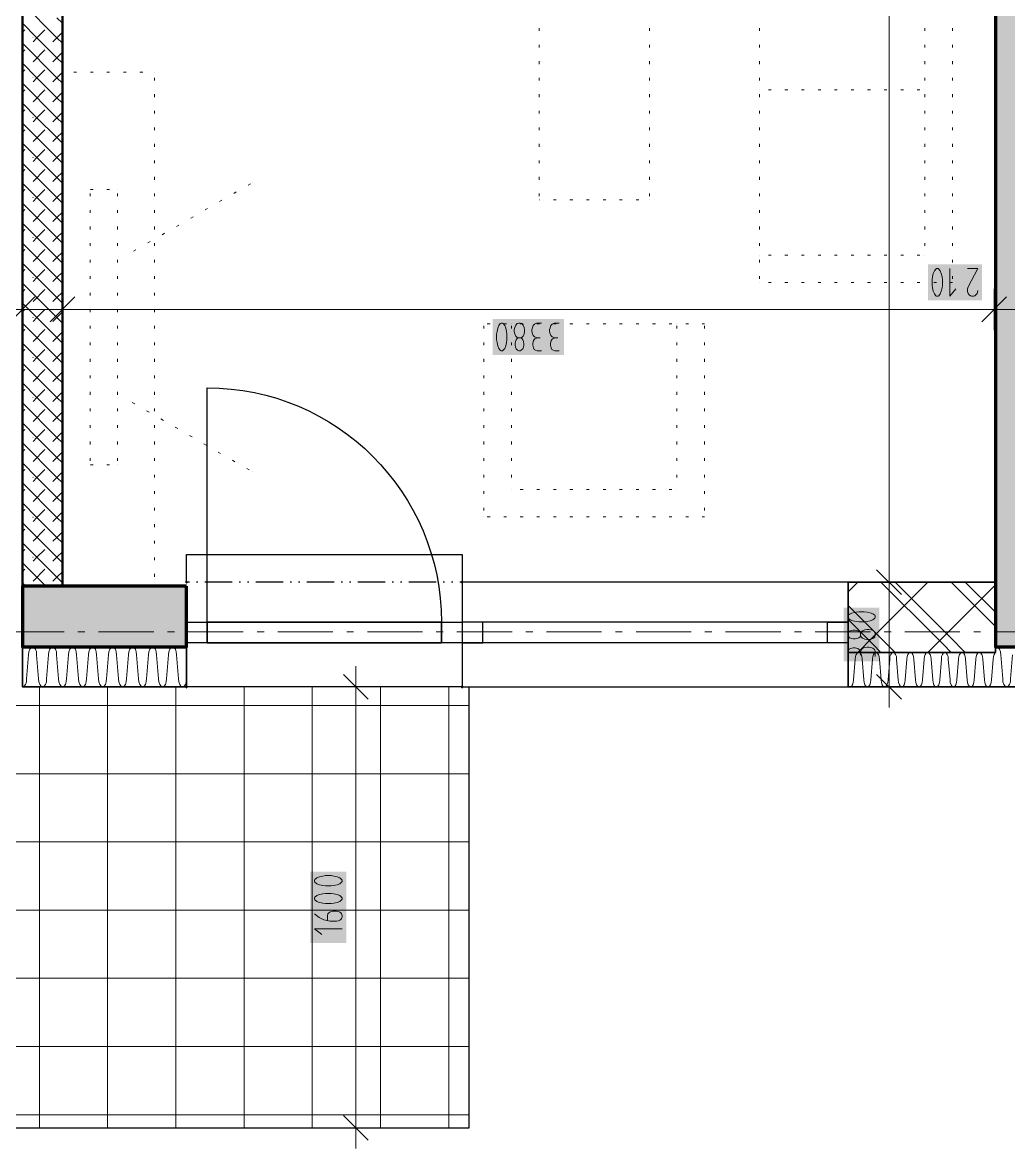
# Model space of a CAD drawing. Header units: millimetres. Extents: x 0 to 594, y 0 to 420.
# Drawn here: x 309.32 to 345.98, y 131.05 to 172.92 of the extents above; entities that cross this region are included whole.
import ezdxf

# ---------------------------------------------------------------- set-up
doc = ezdxf.new("R2010")
doc.units = ezdxf.units.MM
doc.header["$LTSCALE"] = 8
for name, color, linetype in [('PDF_Dvere', 7, 'Continuous'), ('PDF_Koty delkove', 7, 'Continuous'), ('PDF_Nabytek', 7, 'Continuous'), ('PDF_Obecne 0.25', 7, 'Continuous'), ('PDF_Okna', 7, 'Continuous'), ('PDF_Osy hlavni', 7, 'Continuous'), ('PDF_Pricky zdene', 7, 'Continuous'), ('PDF_Srafy', 7, 'Continuous'), ('PDF_Steny obvodove nosne', 7, 'Continuous'), ('PDF_Steny sendvic', 7, 'Continuous'), ('PDF_Zatepleni', 7, 'Continuous')]:
    doc.layers.add(name, color=color, linetype=linetype)

msp = doc.modelspace()

# ---------------------------------------------------------------- linework, layer by layer
at = {"layer": 'PDF_Dvere', "lineweight": 25}
msp.add_lwpolyline([(316.185, 150.622), (316.185, 159.335, -0.414213), (324.898, 150.622)], format="xyb", dxfattribs=at)
for points in [[(316.185, 149.854), (315.417, 149.854), (315.417, 150.622), (316.185, 150.622)], [(316.185, 149.854), (316.185, 150.622)], [(325.667, 149.854), (324.898, 149.854), (324.898, 150.622), (325.667, 150.622)], [(324.898, 149.854), (324.898, 150.622)]]:
    msp.add_lwpolyline(points, close=True, dxfattribs=at)
for points in [[(324.898, 150.622), (316.185, 150.622), (324.898, 150.622)], [(324.898, 149.854), (316.185, 149.854), (324.898, 149.854)]]:
    msp.add_lwpolyline(points, dxfattribs=at)
at = {"layer": 'PDF_Koty delkove', "lineweight": 18}
for points in [[(341.543, 171.113), (341.543, 212.993), (341.543, 214.479), (341.543, 216.017), (341.543, 225.754), (341.543, 227.343), (341.543, 235.85), (341.543, 238.464)], [(341.543, 148.214), (341.543, 152.109), (341.543, 162.069), (341.543, 166.626), (341.543, 171.113)], [(343.144, 163.359), (343.144, 163.154), (343.158, 163.052), (343.185, 162.932), (343.226, 162.83), (343.281, 162.761), (343.309, 162.745), (343.363, 162.745), (343.391, 162.761), (343.445, 162.83), (343.486, 162.932), (343.514, 163.052), (343.528, 163.154), (343.528, 163.359), (343.514, 163.461), (343.486, 163.581), (343.445, 163.684), (343.391, 163.752), (343.363, 163.77), (343.309, 163.77)], [(343.309, 163.77), (343.281, 163.752), (343.226, 163.684), (343.185, 163.581), (343.158, 163.461), (343.144, 163.359)], [(343.801, 163.77), (343.801, 162.745), (344.02, 163.017)], [(344.458, 163.77), (344.842, 163.77), (344.486, 163.086), (344.458, 163.017), (344.458, 162.915), (344.486, 162.847), (344.527, 162.796), (344.568, 162.761), (344.623, 162.745), (344.677, 162.745), (344.732, 162.761), (344.773, 162.796), (344.814, 162.847), (344.842, 162.949)], [(309.318, 163.019), (309.318, 162.251), (309.318, 161.482)], [(310.804, 163.019), (310.804, 162.251), (310.804, 161.482)], [(345.449, 163.019), (345.449, 162.251), (345.449, 161.482)], [(309.779, 162.712), (308.857, 161.789)], [(311.266, 162.712), (310.343, 161.789)], [(345.91, 162.712), (344.988, 161.789)], [(410.931, 162.251), (410.023, 162.251), (383.732, 162.251), (382.246, 162.251), (347.601, 162.251), (345.449, 162.251), (310.804, 162.251), (309.318, 162.251), (283.027, 162.251), (280.875, 162.251), (254.584, 162.251), (253.097, 162.251), (218.453, 162.251), (216.3, 162.251)], [(327.25, 161.652), (327.196, 161.721), (327.168, 161.738), (327.113, 161.738), (327.085, 161.721), (327.031, 161.652), (326.99, 161.55), (326.963, 161.43), (326.949, 161.327)], [(326.949, 161.327), (326.949, 161.122), (326.963, 161.021), (326.99, 160.901), (327.031, 160.798), (327.085, 160.73), (327.113, 160.713), (327.168, 160.713), (327.196, 160.73), (327.25, 160.798), (327.291, 160.901), (327.319, 161.021), (327.333, 161.122), (327.333, 161.327), (327.319, 161.43), (327.291, 161.55), (327.25, 161.652)], [(327.853, 161.191), (327.88, 161.173), (327.921, 161.122), (327.948, 161.054), (327.962, 160.986), (327.962, 160.917), (327.948, 160.849), (327.921, 160.781), (327.866, 160.73), (327.825, 160.713), (327.77, 160.713), (327.729, 160.73), (327.674, 160.781), (327.647, 160.849), (327.633, 160.917), (327.633, 160.986), (327.647, 161.054), (327.674, 161.122), (327.715, 161.173), (327.743, 161.191), (327.853, 161.191), (327.88, 161.208), (327.935, 161.259), (327.976, 161.345), (327.99, 161.43), (327.99, 161.498), (327.976, 161.583), (327.935, 161.669), (327.88, 161.721), (327.825, 161.738), (327.77, 161.738), (327.715, 161.721), (327.66, 161.669), (327.62, 161.583), (327.606, 161.498)], [(328.619, 161.738), (328.428, 161.738), (328.359, 161.703), (328.304, 161.652), (328.277, 161.567), (328.263, 161.498), (328.263, 161.43), (328.277, 161.345), (328.304, 161.277), (328.359, 161.226), (328.455, 161.191)], [(329.276, 161.738), (329.085, 161.738), (329.016, 161.703), (328.961, 161.652), (328.934, 161.567), (328.92, 161.498), (328.92, 161.43), (328.934, 161.345), (328.961, 161.277), (329.016, 161.226), (329.112, 161.191)], [(327.606, 161.498), (327.606, 161.43), (327.62, 161.345), (327.66, 161.259), (327.715, 161.208), (327.743, 161.191)], [(328.619, 160.713), (328.455, 160.713), (328.4, 160.73), (328.345, 160.764), (328.317, 160.816), (328.29, 160.917), (328.29, 160.986), (328.317, 161.088), (328.372, 161.157), (328.455, 161.191), (328.564, 161.191)], [(329.276, 160.713), (329.112, 160.713), (329.057, 160.73), (329.002, 160.764), (328.974, 160.816), (328.947, 160.917), (328.947, 160.986), (328.974, 161.088), (329.03, 161.157), (329.112, 161.191), (329.221, 161.191)], [(342.004, 151.647), (341.081, 152.57)], [(342.311, 152.109), (341.543, 152.109), (340.774, 152.109)], [(340.619, 151.01), (340.414, 151.01), (340.313, 150.996), (340.193, 150.969), (340.09, 150.928), (340.022, 150.874), (340.005, 150.846), (340.005, 150.792), (340.022, 150.764), (340.09, 150.71), (340.193, 150.669), (340.313, 150.641), (340.414, 150.627)], [(340.414, 150.627), (340.619, 150.627), (340.722, 150.641), (340.842, 150.669), (340.944, 150.71), (341.013, 150.764), (341.03, 150.792), (341.03, 150.846), (341.013, 150.874), (340.944, 150.928), (340.842, 150.969), (340.722, 150.996), (340.619, 151.01)], [(340.483, 150.107), (340.465, 150.08), (340.414, 150.039), (340.347, 150.011), (340.278, 149.997), (340.209, 149.997), (340.142, 150.011), (340.073, 150.039), (340.022, 150.094), (340.005, 150.135), (340.005, 150.189), (340.022, 150.23), (340.073, 150.285), (340.142, 150.312), (340.209, 150.326), (340.278, 150.326), (340.347, 150.312), (340.414, 150.285), (340.465, 150.244), (340.483, 150.217)], [(340.722, 150.353), (340.637, 150.339), (340.552, 150.299), (340.5, 150.244), (340.483, 150.217), (340.483, 150.107), (340.5, 150.08), (340.552, 150.025), (340.637, 149.984), (340.722, 149.97), (340.79, 149.97), (340.875, 149.984), (340.962, 150.025), (341.013, 150.08), (341.03, 150.135), (341.03, 150.189), (341.013, 150.244), (340.962, 150.299), (340.875, 150.339), (340.79, 150.353)], [(340.79, 150.353), (340.722, 150.353)], [(340.005, 149.34), (340.005, 149.505), (340.022, 149.56), (340.056, 149.614), (340.108, 149.642), (340.209, 149.669), (340.278, 149.669), (340.38, 149.642), (340.449, 149.587), (340.483, 149.505), (340.483, 149.395)], [(341.03, 149.34), (341.03, 149.532), (340.995, 149.6), (340.944, 149.655), (340.859, 149.682), (340.79, 149.696), (340.722, 149.696), (340.637, 149.682), (340.569, 149.655), (340.518, 149.6), (340.483, 149.505)], [(322.176, 147.752), (321.253, 148.675)], [(321.715, 148.214), (321.715, 148.982)], [(342.004, 147.752), (341.081, 148.675)], [(322.483, 148.214), (321.715, 148.214), (320.946, 148.214)], [(321.715, 131.816), (321.715, 148.214)], [(342.311, 148.214), (341.543, 148.214), (340.774, 148.214)], [(341.543, 148.214), (341.543, 147.445)], [(320.791, 140.535), (320.586, 140.535), (320.485, 140.522), (320.365, 140.494), (320.262, 140.453), (320.194, 140.399), (320.177, 140.371), (320.177, 140.317), (320.194, 140.289), (320.262, 140.235), (320.365, 140.194), (320.485, 140.166), (320.586, 140.152), (320.791, 140.152), (320.894, 140.166), (321.014, 140.194), (321.116, 140.235), (321.185, 140.289), (321.202, 140.317)], [(321.202, 140.317), (321.202, 140.371), (321.185, 140.399), (321.116, 140.453), (321.014, 140.494), (320.894, 140.522), (320.791, 140.535)], [(320.655, 139.523), (320.655, 139.714), (320.672, 139.769), (320.706, 139.81), (320.741, 139.837), (320.791, 139.864), (320.86, 139.878), (320.996, 139.878), (321.065, 139.864), (321.116, 139.837), (321.15, 139.81), (321.185, 139.769), (321.202, 139.714), (321.202, 139.66), (321.185, 139.605), (321.15, 139.564), (321.116, 139.537), (321.065, 139.509), (320.996, 139.495), (320.757, 139.495), (320.518, 139.55), (320.347, 139.632), (320.177, 139.769)], [(321.202, 139.221), (320.177, 139.221), (320.45, 139.003)], [(322.176, 131.355), (321.253, 132.278)], [(322.483, 131.816), (321.715, 131.816), (320.946, 131.816)], [(321.715, 131.816), (321.715, 131.048)]]:
    msp.add_lwpolyline(points, dxfattribs=at)
msp.add_lwpolyline([(320.791, 141.193), (320.586, 141.193), (320.485, 141.179), (320.365, 141.151), (320.262, 141.11), (320.194, 141.056), (320.177, 141.028), (320.177, 140.974), (320.194, 140.946), (320.262, 140.892), (320.365, 140.851), (320.485, 140.823), (320.586, 140.809), (320.791, 140.809), (320.894, 140.823), (321.014, 140.851), (321.116, 140.892), (321.185, 140.946), (321.202, 140.974), (321.202, 141.028), (321.185, 141.056), (321.116, 141.11), (321.014, 141.151), (320.894, 141.179)], close=True, dxfattribs=at)
at = {"layer": 'PDF_Koty delkove', "color": 7, "lineweight": 18, "true_color": 0xffffff, "transparency": 33554559}
for points in [[(344.996, 163.924), (342.991, 163.924), (344.996, 162.591), (342.991, 162.591)], [(329.458, 161.892), (326.796, 161.892), (329.458, 160.559), (326.796, 160.559)], [(341.184, 149.159), (341.184, 151.164), (339.851, 149.159), (339.851, 151.164)], [(321.356, 138.684), (321.356, 141.346), (320.023, 138.684), (320.023, 141.346)]]:
    msp.add_solid(points, dxfattribs=at)
at = {"layer": 'PDF_Nabytek', "lineweight": 13}
for points in [[(328.528, 172.606), (328.528, 172.709)], [(332.628, 172.606), (332.628, 172.709)], [(336.728, 172.606), (336.728, 172.709)], [(342.878, 172.606), (342.878, 172.709)], [(343.903, 172.606), (343.903, 172.709)], [(328.528, 171.991), (328.528, 172.094)], [(332.628, 171.991), (332.628, 172.094)], [(336.728, 171.991), (336.728, 172.094)], [(342.878, 171.991), (342.878, 172.094)], [(343.903, 171.991), (343.903, 172.094)], [(328.528, 171.376), (328.528, 171.479)], [(332.628, 171.376), (332.628, 171.479)], [(336.728, 171.376), (336.728, 171.479)], [(342.878, 171.376), (342.878, 171.479)], [(343.903, 171.376), (343.903, 171.479)], [(310.804, 171.071), (310.804, 171.071)], [(310.804, 171.071), (310.804, 171.071)], [(310.804, 170.761), (310.804, 170.864)], [(311.328, 171.071), (311.225, 171.071)], [(311.943, 171.071), (311.84, 171.071)], [(312.558, 171.071), (312.455, 171.071)], [(313.173, 171.071), (313.07, 171.071)], [(313.788, 171.071), (313.685, 171.071)], [(314.229, 171.071), (314.229, 171.071)], [(314.229, 171.071), (314.229, 171.071)], [(314.229, 170.761), (314.229, 170.864)], [(328.528, 170.761), (328.528, 170.864)], [(332.628, 170.761), (332.628, 170.864)], [(336.728, 170.761), (336.728, 170.864)], [(342.878, 170.761), (342.878, 170.864)], [(343.903, 170.761), (343.903, 170.864)], [(336.728, 170.42), (336.728, 170.42)], [(337.157, 170.42), (337.055, 170.42)], [(337.772, 170.42), (337.67, 170.42)], [(338.387, 170.42), (338.285, 170.42)], [(339.002, 170.42), (338.9, 170.42)], [(339.617, 170.42), (339.515, 170.42)], [(340.232, 170.42), (340.13, 170.42)], [(340.847, 170.42), (340.745, 170.42)], [(341.462, 170.42), (341.36, 170.42)], [(342.077, 170.42), (341.975, 170.42)], [(342.692, 170.42), (342.59, 170.42)], [(342.878, 170.42), (342.878, 170.42)], [(310.804, 170.146), (310.804, 170.249)], [(314.229, 170.146), (314.229, 170.249)], [(328.528, 170.146), (328.528, 170.249)], [(332.628, 170.146), (332.628, 170.249)], [(336.728, 170.146), (336.728, 170.249)], [(342.878, 170.146), (342.878, 170.249)], [(343.903, 170.146), (343.903, 170.249)], [(310.804, 169.531), (310.804, 169.634)], [(314.229, 169.531), (314.229, 169.634)], [(328.528, 169.531), (328.528, 169.634)], [(332.628, 169.531), (332.628, 169.634)], [(336.728, 169.531), (336.728, 169.634)], [(342.878, 169.531), (342.878, 169.634)], [(343.903, 169.531), (343.903, 169.634)], [(310.804, 168.916), (310.804, 169.019)], [(314.229, 168.916), (314.229, 169.019)], [(328.528, 168.916), (328.528, 169.019)], [(332.628, 168.916), (332.628, 169.019)], [(336.728, 168.916), (336.728, 169.019)], [(342.878, 168.916), (342.878, 169.019)], [(343.903, 168.916), (343.903, 169.019)], [(310.804, 168.301), (310.804, 168.404)], [(314.229, 168.301), (314.229, 168.404)], [(328.528, 168.301), (328.528, 168.404)], [(332.628, 168.301), (332.628, 168.404)], [(336.728, 168.301), (336.728, 168.404)], [(342.878, 168.301), (342.878, 168.404)], [(343.903, 168.301), (343.903, 168.404)], [(310.804, 167.686), (310.804, 167.789)], [(314.229, 167.686), (314.229, 167.789)], [(328.528, 167.686), (328.528, 167.789)], [(332.628, 167.686), (332.628, 167.789)], [(336.728, 167.686), (336.728, 167.789)], [(342.878, 167.686), (342.878, 167.789)], [(343.903, 167.686), (343.903, 167.789)], [(310.804, 167.071), (310.804, 167.174)], [(314.229, 167.071), (314.229, 167.174)], [(328.528, 167.071), (328.528, 167.174)], [(332.628, 167.071), (332.628, 167.174)], [(336.728, 167.071), (336.728, 167.174)], [(342.878, 167.071), (342.878, 167.174)], [(343.903, 167.071), (343.903, 167.174)], [(311.829, 166.715), (311.829, 166.715)], [(311.829, 166.715), (311.829, 166.715)], [(311.943, 166.715), (311.84, 166.715)], [(312.558, 166.715), (312.455, 166.715)], [(312.854, 166.715), (312.854, 166.715)], [(312.854, 166.715), (312.854, 166.715)], [(317.705, 166.874), (317.793, 166.925)], [(317.866, 166.967), (317.866, 166.967)], [(310.804, 166.456), (310.804, 166.559)], [(311.829, 166.456), (311.829, 166.559)], [(312.854, 166.456), (312.854, 166.559)], [(314.229, 166.456), (314.229, 166.559)], [(316.639, 166.259), (316.728, 166.31)], [(317.172, 166.566), (317.261, 166.617)], [(328.528, 166.456), (328.528, 166.559)], [(328.528, 166.32), (328.528, 166.32)], [(328.548, 166.32), (328.528, 166.32)], [(328.528, 166.32), (328.528, 166.32)], [(329.163, 166.32), (329.06, 166.32)], [(329.778, 166.32), (329.675, 166.32)], [(330.393, 166.32), (330.29, 166.32)], [(331.008, 166.32), (330.905, 166.32)], [(331.623, 166.32), (331.52, 166.32)], [(332.238, 166.32), (332.135, 166.32)], [(332.628, 166.456), (332.628, 166.559)], [(332.628, 166.32), (332.628, 166.32)], [(332.628, 166.32), (332.628, 166.32)], [(336.728, 166.456), (336.728, 166.559)], [(342.878, 166.456), (342.878, 166.559)], [(343.903, 166.456), (343.903, 166.559)], [(310.804, 165.841), (310.804, 165.944)], [(311.829, 165.841), (311.829, 165.944)], [(312.854, 165.841), (312.854, 165.944)], [(314.229, 165.841), (314.229, 165.944)], [(316.107, 165.951), (316.196, 166.002)], [(336.728, 165.841), (336.728, 165.944)], [(342.878, 165.841), (342.878, 165.944)], [(343.903, 165.841), (343.903, 165.944)], [(315.574, 165.644), (315.663, 165.695)], [(310.804, 165.226), (310.804, 165.329)], [(311.829, 165.226), (311.829, 165.329)], [(312.854, 165.226), (312.854, 165.329)], [(314.229, 165.226), (314.229, 165.329)], [(314.509, 165.029), (314.598, 165.08)], [(315.042, 165.336), (315.13, 165.387)], [(336.728, 165.226), (336.728, 165.329)], [(342.878, 165.226), (342.878, 165.329)], [(343.903, 165.226), (343.903, 165.329)], [(310.804, 164.611), (310.804, 164.714)], [(311.829, 164.611), (311.829, 164.714)], [(312.854, 164.611), (312.854, 164.714)], [(313.976, 164.721), (314.065, 164.772)], [(314.229, 164.611), (314.229, 164.714)], [(336.728, 164.611), (336.728, 164.714)], [(342.878, 164.611), (342.878, 164.714)], [(343.903, 164.611), (343.903, 164.714)], [(313.342, 164.355), (313.342, 164.355)], [(313.444, 164.414), (313.533, 164.465)], [(336.728, 164.27), (336.728, 164.27)], [(337.157, 164.27), (337.055, 164.27)], [(337.772, 164.27), (337.67, 164.27)], [(338.387, 164.27), (338.285, 164.27)], [(339.002, 164.27), (338.9, 164.27)], [(339.617, 164.27), (339.515, 164.27)], [(340.232, 164.27), (340.13, 164.27)], [(340.847, 164.27), (340.745, 164.27)], [(341.462, 164.27), (341.36, 164.27)], [(342.077, 164.27), (341.975, 164.27)], [(342.692, 164.27), (342.59, 164.27)], [(342.878, 164.27), (342.878, 164.27)], [(342.878, 164.27), (342.878, 164.27)], [(310.804, 163.996), (310.804, 164.099)], [(311.829, 163.996), (311.829, 164.099)], [(312.854, 163.996), (312.854, 164.099)], [(314.229, 163.996), (314.229, 164.099)], [(336.728, 163.996), (336.728, 164.099)], [(343.903, 163.996), (343.903, 164.099)], [(310.804, 163.381), (310.804, 163.484)], [(311.829, 163.381), (311.829, 163.484)], [(312.854, 163.381), (312.854, 163.484)], [(314.229, 163.381), (314.229, 163.484)], [(336.728, 163.381), (336.728, 163.484)], [(343.903, 163.381), (343.903, 163.484)], [(336.728, 163.245), (336.728, 163.245)], [(336.728, 163.245), (336.728, 163.245)], [(337.157, 163.245), (337.055, 163.245)], [(337.772, 163.245), (337.67, 163.245)], [(338.387, 163.245), (338.285, 163.245)], [(339.002, 163.245), (338.9, 163.245)], [(339.617, 163.245), (339.515, 163.245)], [(340.232, 163.245), (340.13, 163.245)], [(340.847, 163.245), (340.745, 163.245)], [(341.462, 163.245), (341.36, 163.245)], [(342.077, 163.245), (341.975, 163.245)], [(342.692, 163.245), (342.59, 163.245)], [(343.307, 163.245), (343.205, 163.245)], [(343.903, 163.245), (343.82, 163.245)], [(343.903, 163.245), (343.903, 163.245)], [(343.903, 163.245), (343.903, 163.245)], [(310.804, 162.766), (310.804, 162.869)], [(311.829, 162.766), (311.829, 162.869)], [(312.854, 162.766), (312.854, 162.869)], [(314.229, 162.766), (314.229, 162.869)], [(310.804, 162.151), (310.804, 162.254)], [(311.829, 162.151), (311.829, 162.254)], [(312.854, 162.151), (312.854, 162.254)], [(314.229, 162.151), (314.229, 162.254)], [(310.804, 161.536), (310.804, 161.639)], [(311.829, 161.536), (311.829, 161.639)], [(312.854, 161.536), (312.854, 161.639)], [(314.229, 161.536), (314.229, 161.639)], [(326.478, 161.708), (326.478, 161.708)], [(326.478, 161.708), (326.478, 161.708)], [(326.478, 161.536), (326.478, 161.639)], [(326.703, 161.708), (326.6, 161.708)], [(327.318, 161.708), (327.215, 161.708)], [(327.503, 161.708), (327.503, 161.708)], [(327.503, 161.536), (327.503, 161.639)], [(327.933, 161.708), (327.83, 161.708)], [(328.548, 161.708), (328.445, 161.708)], [(329.163, 161.708), (329.06, 161.708)], [(329.778, 161.708), (329.675, 161.708)], [(330.393, 161.708), (330.29, 161.708)], [(331.008, 161.708), (330.905, 161.708)], [(331.623, 161.708), (331.52, 161.708)], [(332.238, 161.708), (332.135, 161.708)], [(332.853, 161.708), (332.75, 161.708)], [(333.467, 161.708), (333.365, 161.708)], [(333.653, 161.708), (333.653, 161.708)], [(333.653, 161.536), (333.653, 161.639)], [(334.082, 161.708), (333.98, 161.708)], [(334.678, 161.708), (334.595, 161.708)], [(334.678, 161.708), (334.678, 161.708)], [(334.678, 161.708), (334.678, 161.708)], [(334.678, 161.536), (334.678, 161.639)], [(310.804, 160.921), (310.804, 161.024)], [(311.829, 160.921), (311.829, 161.024)], [(312.854, 160.921), (312.854, 161.024)], [(314.229, 160.921), (314.229, 161.024)], [(326.478, 160.921), (326.478, 161.024)], [(327.503, 160.921), (327.503, 161.024)], [(333.653, 160.921), (333.653, 161.024)], [(334.678, 160.921), (334.678, 161.024)], [(310.804, 160.306), (310.804, 160.409)], [(311.829, 160.306), (311.829, 160.409)], [(312.854, 160.306), (312.854, 160.409)], [(314.229, 160.306), (314.229, 160.409)], [(326.478, 160.306), (326.478, 160.409)], [(327.503, 160.306), (327.503, 160.409)], [(333.653, 160.306), (333.653, 160.409)], [(334.678, 160.306), (334.678, 160.409)], [(310.804, 159.691), (310.804, 159.794)], [(311.829, 159.691), (311.829, 159.794)], [(312.854, 159.691), (312.854, 159.794)], [(314.229, 159.691), (314.229, 159.794)], [(326.478, 159.691), (326.478, 159.794)], [(327.503, 159.691), (327.503, 159.794)], [(333.653, 159.691), (333.653, 159.794)], [(334.678, 159.691), (334.678, 159.794)], [(310.804, 159.076), (310.804, 159.179)], [(311.829, 159.076), (311.829, 159.179)], [(312.854, 159.076), (312.854, 159.179)], [(314.229, 159.076), (314.229, 159.179)], [(326.478, 159.076), (326.478, 159.179)], [(327.503, 159.076), (327.503, 159.179)], [(333.653, 159.076), (333.653, 159.179)], [(334.678, 159.076), (334.678, 159.179)], [(313.342, 158.825), (313.342, 158.825)], [(313.49, 158.739), (313.401, 158.791)], [(310.804, 158.461), (310.804, 158.564)], [(311.829, 158.461), (311.829, 158.564)], [(312.854, 158.461), (312.854, 158.564)], [(314.023, 158.432), (313.934, 158.483)], [(314.229, 158.461), (314.229, 158.564)], [(326.478, 158.461), (326.478, 158.564)], [(327.503, 158.461), (327.503, 158.564)], [(333.653, 158.461), (333.653, 158.564)], [(334.678, 158.461), (334.678, 158.564)], [(310.804, 157.846), (310.804, 157.949)], [(311.829, 157.846), (311.829, 157.949)], [(312.854, 157.846), (312.854, 157.949)], [(314.229, 157.846), (314.229, 157.949)], [(314.555, 158.124), (314.467, 158.176)], [(315.088, 157.817), (314.999, 157.868)], [(326.478, 157.846), (326.478, 157.949)], [(327.503, 157.846), (327.503, 157.949)], [(333.653, 157.846), (333.653, 157.949)], [(334.678, 157.846), (334.678, 157.949)], [(315.621, 157.509), (315.532, 157.561)], [(310.804, 157.231), (310.804, 157.334)], [(311.829, 157.231), (311.829, 157.334)], [(312.854, 157.231), (312.854, 157.334)], [(314.229, 157.231), (314.229, 157.334)], [(316.153, 157.202), (316.064, 157.253)], [(326.478, 157.231), (326.478, 157.334)], [(327.503, 157.231), (327.503, 157.334)], [(333.653, 157.231), (333.653, 157.334)], [(334.678, 157.231), (334.678, 157.334)], [(310.804, 156.616), (310.804, 156.719)], [(311.829, 156.616), (311.829, 156.719)], [(312.854, 156.616), (312.854, 156.719)], [(314.229, 156.616), (314.229, 156.719)], [(316.686, 156.894), (316.597, 156.946)], [(317.218, 156.587), (317.13, 156.638)], [(326.478, 156.616), (326.478, 156.719)], [(327.503, 156.616), (327.503, 156.719)], [(333.653, 156.616), (333.653, 156.719)], [(334.678, 156.616), (334.678, 156.719)], [(311.829, 156.465), (311.829, 156.465)], [(311.829, 156.465), (311.829, 156.465)], [(311.943, 156.465), (311.84, 156.465)], [(312.558, 156.465), (312.455, 156.465)], [(312.854, 156.465), (312.854, 156.465)], [(312.854, 156.465), (312.854, 156.465)], [(317.751, 156.279), (317.662, 156.331)], [(317.866, 156.213), (317.866, 156.213)], [(310.804, 156.001), (310.804, 156.104)], [(314.229, 156.001), (314.229, 156.104)], [(326.478, 156.001), (326.478, 156.104)], [(327.503, 156.001), (327.503, 156.104)], [(333.653, 156.001), (333.653, 156.104)], [(334.678, 156.001), (334.678, 156.104)], [(310.804, 155.386), (310.804, 155.489)], [(314.229, 155.386), (314.229, 155.489)], [(326.478, 155.386), (326.478, 155.489)], [(327.503, 155.558), (327.503, 155.558)], [(327.503, 155.558), (327.503, 155.558)], [(327.933, 155.558), (327.83, 155.558)], [(328.548, 155.558), (328.445, 155.558)], [(329.163, 155.558), (329.06, 155.558)], [(329.778, 155.558), (329.675, 155.558)], [(330.393, 155.558), (330.29, 155.558)], [(331.008, 155.558), (330.905, 155.558)], [(331.623, 155.558), (331.52, 155.558)], [(332.238, 155.558), (332.135, 155.558)], [(332.853, 155.558), (332.75, 155.558)], [(333.467, 155.558), (333.365, 155.558)], [(333.653, 155.558), (333.653, 155.558)], [(333.653, 155.558), (333.653, 155.558)], [(334.678, 155.386), (334.678, 155.489)], [(310.804, 154.771), (310.804, 154.874)], [(314.229, 154.771), (314.229, 154.874)], [(326.478, 154.771), (326.478, 154.874)], [(326.478, 154.533), (326.478, 154.533)], [(326.478, 154.533), (326.478, 154.533)], [(326.703, 154.533), (326.6, 154.533)], [(327.318, 154.533), (327.215, 154.533)], [(327.933, 154.533), (327.83, 154.533)], [(328.548, 154.533), (328.445, 154.533)], [(329.163, 154.533), (329.06, 154.533)], [(329.778, 154.533), (329.675, 154.533)], [(330.393, 154.533), (330.29, 154.533)], [(331.008, 154.533), (330.905, 154.533)], [(331.623, 154.533), (331.52, 154.533)], [(332.238, 154.533), (332.135, 154.533)], [(332.853, 154.533), (332.75, 154.533)], [(333.467, 154.533), (333.365, 154.533)], [(334.082, 154.533), (333.98, 154.533)], [(334.678, 154.533), (334.595, 154.533)], [(334.678, 154.771), (334.678, 154.874)], [(334.678, 154.533), (334.678, 154.533)], [(334.678, 154.533), (334.678, 154.533)], [(310.804, 154.156), (310.804, 154.259)], [(314.229, 154.156), (314.229, 154.259)], [(310.804, 153.541), (310.804, 153.644)], [(314.229, 153.541), (314.229, 153.644)], [(310.804, 152.926), (310.804, 153.029)], [(314.229, 152.926), (314.229, 153.029)], [(310.804, 152.311), (310.804, 152.414)], [(314.229, 152.311), (314.229, 152.414)], [(310.804, 152.109), (310.804, 152.109)], [(314.229, 152.109), (314.229, 152.109)]]:
    msp.add_lwpolyline(points, dxfattribs=at)
at = {"layer": 'PDF_Obecne 0.25', "lineweight": 25}
for points in [[(315.417, 152.109), (315.417, 153.134), (325.667, 153.134), (325.667, 152.109)], [(294.148, 131.816), (325.923, 131.816), (325.923, 148.216)], [(325.667, 148.214), (315.417, 148.214)]]:
    msp.add_lwpolyline(points, dxfattribs=at)
at = {"layer": 'PDF_Okna', "lineweight": 25}
for points in [[(325.667, 152.109), (325.667, 148.214)], [(340.017, 152.109), (325.667, 152.109)], [(340.017, 150.622), (325.667, 150.622)], [(340.017, 149.854), (325.667, 149.854)], [(325.667, 148.214), (340.017, 148.214)]]:
    msp.add_lwpolyline(points, dxfattribs=at)
for points in [[(325.667, 149.854), (326.435, 149.854), (326.435, 150.622), (325.667, 150.622)], [(340.017, 149.854), (339.248, 149.854), (339.248, 150.622), (340.017, 150.622)]]:
    msp.add_lwpolyline(points, close=True, dxfattribs=at)
at = {"layer": 'PDF_Osy hlavni', "lineweight": 18}
for points in [[(310.866, 150.264), (308.816, 150.264)], [(311.635, 150.264), (311.379, 150.264)], [(314.198, 150.264), (312.148, 150.264)], [(314.966, 150.264), (314.71, 150.264)], [(317.529, 150.264), (315.479, 150.264)], [(318.298, 150.264), (318.041, 150.264)], [(320.86, 150.264), (318.81, 150.264)], [(321.629, 150.264), (321.373, 150.264)], [(324.191, 150.264), (322.141, 150.264)], [(324.96, 150.264), (324.704, 150.264)], [(327.523, 150.264), (325.473, 150.264)], [(328.291, 150.264), (328.035, 150.264)], [(330.854, 150.264), (328.804, 150.264)], [(331.623, 150.264), (331.366, 150.264)], [(334.185, 150.264), (332.135, 150.264)], [(334.954, 150.264), (334.697, 150.264)], [(337.516, 150.264), (335.466, 150.264)], [(338.285, 150.264), (338.029, 150.264)], [(340.847, 150.264), (338.797, 150.264)], [(341.616, 150.264), (341.36, 150.264)], [(344.179, 150.264), (342.129, 150.264)], [(344.947, 150.264), (344.691, 150.264)], [(347.51, 150.264), (345.46, 150.264)]]:
    msp.add_lwpolyline(points, dxfattribs=at)
at = {"layer": 'PDF_Pricky zdene', "lineweight": 50}
msp.add_lwpolyline([(310.804, 151.955), (310.804, 152.109), (310.804, 201.257), (309.318, 201.257), (309.318, 152.109), (309.318, 151.955)], close=True, dxfattribs=at)
at = {"layer": 'PDF_Pricky zdene', "lineweight": 9}
for points in [[(310.804, 172.147), (310.599, 172.352), (309.318, 173.633)], [(310.804, 172.89), (310.599, 173.095)], [(310.599, 171.609), (309.856, 172.352), (309.318, 172.89)], [(309.318, 172.557), (309.41, 172.649)], [(309.708, 172.204), (309.856, 172.352), (310.153, 172.649)], [(310.599, 172.352), (310.804, 172.557)], [(310.804, 170.661), (310.599, 170.866), (309.318, 172.147)], [(310.451, 172.204), (310.599, 172.352)], [(309.318, 171.814), (309.41, 171.906)], [(309.708, 171.461), (310.153, 171.906)], [(310.599, 171.609), (310.804, 171.814)], [(310.599, 170.123), (309.856, 170.866), (309.318, 171.404)], [(310.451, 171.461), (310.599, 171.609)], [(310.804, 171.404), (310.599, 171.609)], [(309.318, 171.071), (309.41, 171.163)], [(309.708, 170.717), (309.856, 170.866), (310.153, 171.163)], [(310.451, 170.717), (310.599, 170.866)], [(310.599, 170.866), (310.804, 171.071)], [(310.804, 169.175), (310.599, 169.38), (309.318, 170.661)], [(309.318, 170.328), (309.41, 170.42)], [(309.708, 169.974), (310.153, 170.42)], [(310.804, 169.918), (310.599, 170.123), (310.451, 169.974)], [(310.599, 170.123), (310.804, 170.328)], [(310.599, 168.637), (309.856, 169.38), (309.318, 169.918)], [(309.318, 169.585), (309.41, 169.677)], [(309.708, 169.231), (309.856, 169.38), (310.153, 169.677)], [(310.599, 169.38), (310.804, 169.585)], [(310.804, 167.689), (310.599, 167.894), (309.318, 169.175)], [(310.451, 169.231), (310.599, 169.38)], [(309.318, 168.842), (309.41, 168.934)], [(309.708, 168.488), (310.153, 168.934)], [(310.599, 168.637), (310.804, 168.842)], [(310.599, 167.15), (309.856, 167.894), (309.318, 168.432)], [(310.451, 168.488), (310.599, 168.637)], [(310.804, 168.432), (310.599, 168.637)], [(309.318, 168.099), (309.41, 168.191)], [(309.708, 167.745), (309.856, 167.894), (310.153, 168.191)], [(310.599, 167.894), (310.804, 168.099)], [(310.804, 166.202), (310.599, 166.407), (309.318, 167.689)], [(310.451, 167.745), (310.599, 167.894)], [(309.318, 167.355), (309.41, 167.448)], [(309.708, 167.002), (310.153, 167.448)], [(310.804, 166.945), (310.599, 167.15), (310.451, 167.002)], [(310.599, 167.15), (310.804, 167.355)], [(310.451, 165.516), (310.599, 165.664), (309.856, 166.407), (309.318, 166.945)], [(309.318, 166.612), (309.41, 166.705)], [(309.708, 166.259), (309.856, 166.407), (310.153, 166.705)], [(310.451, 166.259), (310.599, 166.407)], [(310.599, 166.407), (310.804, 166.612)], [(310.804, 164.716), (310.599, 164.921), (309.318, 166.202)], [(309.318, 165.869), (309.41, 165.961)], [(309.708, 165.516), (310.153, 165.961)], [(310.599, 165.664), (310.804, 165.869)], [(310.599, 164.178), (309.856, 164.921), (309.318, 165.459)], [(310.804, 165.459), (310.599, 165.664)], [(309.318, 165.126), (309.41, 165.218)], [(309.708, 164.772), (309.856, 164.921), (310.153, 165.218)], [(310.599, 164.921), (310.804, 165.126)], [(310.804, 163.23), (310.599, 163.435), (309.318, 164.716)], [(310.451, 164.772), (310.599, 164.921)], [(309.318, 164.383), (309.41, 164.475)], [(309.708, 164.029), (310.153, 164.475)], [(310.804, 163.973), (310.599, 164.178), (310.451, 164.029)], [(310.599, 164.178), (310.804, 164.383)], [(310.599, 162.692), (309.856, 163.435), (309.318, 163.973)], [(309.318, 163.64), (309.41, 163.732)], [(309.708, 163.286), (309.856, 163.435), (310.153, 163.732)], [(310.451, 163.286), (310.599, 163.435)], [(310.599, 163.435), (310.804, 163.64)], [(310.804, 161.744), (310.599, 161.949), (309.318, 163.23)], [(309.318, 162.897), (309.41, 162.989)], [(309.708, 162.543), (310.153, 162.989)], [(310.599, 162.692), (310.804, 162.897)], [(310.599, 161.205), (309.856, 161.949), (309.318, 162.487)], [(310.804, 162.487), (310.599, 162.692), (310.451, 162.543)], [(309.318, 162.154), (309.41, 162.246)], [(309.708, 161.8), (309.856, 161.949), (310.153, 162.246)], [(310.599, 161.949), (310.804, 162.154)], [(310.804, 160.257), (310.599, 160.462), (309.318, 161.744)], [(310.451, 161.8), (310.599, 161.949)], [(309.318, 161.41), (309.41, 161.503)], [(309.708, 161.057), (310.153, 161.503)], [(310.804, 161), (310.599, 161.205), (310.451, 161.057)], [(310.599, 161.205), (310.804, 161.41)], [(310.599, 159.719), (309.856, 160.462), (309.318, 161)], [(309.318, 160.667), (309.41, 160.76)], [(309.708, 160.314), (309.856, 160.462), (310.153, 160.76)], [(310.451, 160.314), (310.599, 160.462)], [(310.599, 160.462), (310.804, 160.667)], [(310.804, 158.771), (310.599, 158.976), (309.318, 160.257)], [(309.318, 159.924), (309.41, 160.016)], [(309.708, 159.571), (310.153, 160.016)], [(310.804, 159.514), (310.599, 159.719), (310.451, 159.571)], [(310.599, 159.719), (310.804, 159.924)], [(310.599, 158.233), (309.856, 158.976), (309.318, 159.514)], [(309.318, 159.181), (309.41, 159.273)], [(309.708, 158.828), (309.856, 158.976), (310.153, 159.273)], [(310.599, 158.976), (310.804, 159.181)], [(310.804, 157.285), (310.599, 157.49), (309.318, 158.771)], [(310.451, 158.828), (310.599, 158.976)], [(309.318, 158.438), (309.41, 158.53)], [(309.708, 158.084), (310.153, 158.53)], [(310.599, 158.233), (310.804, 158.438)], [(310.599, 156.747), (309.856, 157.49), (309.318, 158.028)], [(310.804, 158.028), (310.599, 158.233), (310.451, 158.084)], [(309.318, 157.695), (309.41, 157.787)], [(309.708, 157.341), (309.856, 157.49), (310.153, 157.787)], [(310.451, 157.341), (310.599, 157.49)], [(310.599, 157.49), (310.804, 157.695)], [(310.804, 155.799), (310.599, 156.004), (309.318, 157.285)], [(309.318, 156.952), (309.41, 157.044)], [(309.708, 156.598), (310.153, 157.044)], [(310.804, 156.542), (310.599, 156.747), (310.451, 156.598)], [(310.599, 156.747), (310.804, 156.952)], [(310.599, 155.261), (309.856, 156.004), (309.318, 156.542)], [(309.318, 156.209), (309.41, 156.301)], [(309.708, 155.855), (309.856, 156.004), (310.153, 156.301)], [(310.599, 156.004), (310.804, 156.209)], [(310.804, 154.312), (310.599, 154.517), (309.318, 155.799)], [(310.451, 155.855), (310.599, 156.004)], [(309.318, 155.466), (309.41, 155.558)], [(309.708, 155.112), (310.153, 155.558)], [(310.599, 155.261), (310.804, 155.466)], [(310.599, 153.774), (309.856, 154.517), (309.318, 155.056)], [(310.804, 155.056), (310.599, 155.261), (310.451, 155.112)], [(309.318, 154.722), (309.41, 154.815)], [(309.708, 154.369), (309.856, 154.517), (310.153, 154.815)], [(310.451, 154.369), (310.599, 154.517)], [(310.599, 154.517), (310.804, 154.722)], [(310.804, 152.826), (310.599, 153.031), (309.318, 154.312)], [(309.318, 153.979), (309.41, 154.072)], [(309.708, 153.626), (310.153, 154.072)], [(310.804, 153.569), (310.599, 153.774), (310.451, 153.626)], [(310.599, 153.774), (310.804, 153.979)], [(310.599, 152.288), (309.856, 153.031), (309.318, 153.569)], [(309.318, 153.236), (309.41, 153.328)], [(309.708, 152.883), (309.856, 153.031), (310.153, 153.328)], [(310.451, 152.883), (310.599, 153.031)], [(310.599, 153.031), (310.804, 153.236)], [(310.189, 151.955), (309.318, 152.826)], [(309.318, 152.493), (309.41, 152.585)], [(309.708, 152.139), (310.153, 152.585)], [(310.599, 152.288), (310.804, 152.493)], [(309.446, 151.955), (309.318, 152.083)], [(310.804, 152.083), (310.599, 152.288), (310.451, 152.139)]]:
    msp.add_lwpolyline(points, dxfattribs=at)
at = {"layer": 'PDF_Pricky zdene', "lineweight": 9, "transparency": 33554559}
for points in [[(309.708, 172.332), (309.684, 172.355), (309.731, 172.355), (309.708, 172.378)], [(310.599, 172.329), (310.576, 172.352), (310.622, 172.352), (310.599, 172.375)], [(309.708, 170.846), (309.684, 170.869), (309.731, 170.869), (309.708, 170.892)], [(310.599, 170.843), (310.576, 170.866), (310.622, 170.866), (310.599, 170.889)], [(309.708, 169.36), (309.684, 169.383), (309.731, 169.383), (309.708, 169.406)], [(310.599, 169.357), (310.576, 169.38), (310.622, 169.38), (310.599, 169.403)], [(309.708, 167.873), (309.684, 167.897), (309.731, 167.897), (309.708, 167.92)], [(310.599, 167.87), (310.576, 167.894), (310.622, 167.894), (310.599, 167.917)], [(309.708, 166.387), (309.684, 166.41), (309.731, 166.41), (309.708, 166.433)], [(310.599, 166.384), (310.576, 166.407), (310.622, 166.407), (310.599, 166.43)], [(309.708, 164.901), (309.684, 164.924), (309.731, 164.924), (309.708, 164.947)], [(310.599, 164.898), (310.576, 164.921), (310.622, 164.921), (310.599, 164.944)], [(309.708, 163.415), (309.684, 163.438), (309.731, 163.438), (309.708, 163.461)], [(310.599, 163.412), (310.576, 163.435), (310.622, 163.435), (310.599, 163.458)], [(309.708, 161.929), (309.684, 161.952), (309.731, 161.952), (309.708, 161.975)], [(310.599, 161.926), (310.576, 161.949), (310.622, 161.949), (310.599, 161.972)], [(309.708, 160.442), (309.684, 160.465), (309.731, 160.465), (309.708, 160.488)], [(310.599, 160.439), (310.576, 160.462), (310.622, 160.462), (310.599, 160.485)], [(309.708, 158.956), (309.684, 158.979), (309.731, 158.979), (309.708, 159.002)], [(310.599, 158.953), (310.576, 158.976), (310.622, 158.976), (310.599, 158.999)], [(309.708, 157.47), (309.684, 157.493), (309.731, 157.493), (309.708, 157.516)], [(310.599, 157.467), (310.576, 157.49), (310.622, 157.49), (310.599, 157.513)], [(309.708, 155.984), (309.684, 156.007), (309.731, 156.007), (309.708, 156.03)], [(310.599, 155.981), (310.576, 156.004), (310.622, 156.004), (310.599, 156.027)], [(309.708, 154.497), (309.684, 154.52), (309.731, 154.52), (309.708, 154.543)], [(310.599, 154.494), (310.576, 154.517), (310.622, 154.517), (310.599, 154.54)], [(309.708, 153.011), (309.684, 153.034), (309.731, 153.034), (309.708, 153.057)], [(310.599, 153.008), (310.576, 153.031), (310.622, 153.031), (310.599, 153.054)]]:
    msp.add_solid(points, dxfattribs=at)
at = {"layer": 'PDF_Srafy', "lineweight": 9}
for points in [[(309.946, 148.214), (309.946, 147.522), (309.946, 142.449), (309.946, 137.375), (309.946, 132.302), (309.946, 131.814)], [(312.483, 148.214), (312.483, 144.985), (312.483, 139.912), (312.483, 134.838), (312.483, 131.814)], [(315.02, 148.214), (315.02, 147.522), (315.02, 142.449), (315.02, 137.375), (315.02, 132.302), (315.02, 131.814)], [(317.556, 148.214), (317.556, 144.985), (317.556, 139.912), (317.556, 134.838), (317.556, 131.814)], [(320.093, 148.214), (320.093, 147.522), (320.093, 142.449), (320.093, 137.375), (320.093, 132.302), (320.093, 131.814)], [(322.63, 148.214), (322.63, 144.985), (322.63, 139.912), (322.63, 134.838), (322.63, 131.814)], [(325.166, 148.214), (325.166, 147.522), (325.166, 142.449), (325.166, 137.375), (325.166, 132.302), (325.166, 131.814)], [(325.166, 147.522), (320.093, 147.522), (315.02, 147.522), (309.946, 147.522), (304.873, 147.522), (299.799, 147.522), (294.726, 147.522), (294.148, 147.522)], [(325.923, 147.522), (325.166, 147.522)], [(325.923, 144.985), (322.63, 144.985), (317.556, 144.985), (312.483, 144.985), (307.409, 144.985), (302.336, 144.985), (297.263, 144.985), (294.148, 144.985)], [(325.923, 142.449), (325.166, 142.449), (320.093, 142.449), (315.02, 142.449), (309.946, 142.449), (304.873, 142.449), (299.799, 142.449), (294.726, 142.449), (294.148, 142.449)], [(325.923, 139.912), (322.63, 139.912), (317.556, 139.912), (312.483, 139.912), (307.409, 139.912), (302.336, 139.912), (297.263, 139.912), (294.148, 139.912)], [(325.923, 137.375), (325.166, 137.375), (320.093, 137.375), (315.02, 137.375), (309.946, 137.375), (304.873, 137.375), (299.799, 137.375), (294.726, 137.375)], [(325.923, 134.838), (322.63, 134.838), (317.556, 134.838), (312.483, 134.838), (307.409, 134.838), (302.336, 134.838), (297.263, 134.838), (294.148, 134.838)], [(325.923, 132.302), (325.166, 132.302), (320.093, 132.302), (315.02, 132.302), (309.946, 132.302), (304.873, 132.302), (299.799, 132.302), (294.726, 132.302)]]:
    msp.add_lwpolyline(points, dxfattribs=at)
at = {"layer": 'PDF_Steny obvodove nosne', "lineweight": 70}
for points in [[(347.55, 149.7), (347.55, 152.109), (347.55, 225.754), (347.55, 235.85), (347.55, 238.31), (345.5, 238.31), (345.5, 235.85), (345.5, 227.343), (345.5, 225.754), (345.5, 152.109), (345.5, 149.7)], [(315.417, 151.955), (310.804, 151.955), (309.318, 151.955), (309.318, 151.955), (309.318, 149.7), (315.417, 149.7)]]:
    msp.add_lwpolyline(points, close=True, dxfattribs=at)
at = {"layer": 'PDF_Steny obvodove nosne', "color": 9, "lineweight": 9, "true_color": 0xc0c0c0, "transparency": 33554559}
for points in [[(347.55, 149.7), (347.55, 238.31), (345.5, 149.7), (345.5, 238.31)], [(315.417, 151.955), (309.318, 151.955), (315.417, 149.7), (309.318, 149.7)]]:
    msp.add_solid(points, dxfattribs=at)
at = {"layer": 'PDF_Steny sendvic', "lineweight": 25}
for points in [[(315.53, 152.109), (315.479, 152.109)], [(315.838, 152.109), (315.786, 152.109)], [(317.119, 152.109), (316.094, 152.109)], [(317.426, 152.109), (317.375, 152.109)], [(317.734, 152.109), (317.683, 152.109)], [(319.015, 152.109), (317.99, 152.109)], [(319.323, 152.109), (319.271, 152.109)], [(319.63, 152.109), (319.579, 152.109)], [(320.911, 152.109), (319.886, 152.109)], [(321.219, 152.109), (321.168, 152.109)], [(321.526, 152.109), (321.475, 152.109)], [(322.808, 152.109), (321.783, 152.109)], [(323.115, 152.109), (323.064, 152.109)], [(323.423, 152.109), (323.371, 152.109)], [(324.704, 152.109), (323.679, 152.109)], [(325.011, 152.109), (324.96, 152.109)], [(325.319, 152.109), (325.268, 152.109)], [(325.667, 152.109), (325.575, 152.109)], [(315.53, 148.214), (315.479, 148.214)], [(315.838, 148.214), (315.786, 148.214)], [(317.119, 148.214), (316.094, 148.214)], [(317.426, 148.214), (317.375, 148.214)], [(317.734, 148.214), (317.683, 148.214)], [(319.015, 148.214), (317.99, 148.214)], [(319.323, 148.214), (319.271, 148.214)], [(319.63, 148.214), (319.579, 148.214)], [(320.911, 148.214), (319.886, 148.214)], [(321.219, 148.214), (321.168, 148.214)], [(321.526, 148.214), (321.475, 148.214)], [(322.808, 148.214), (321.783, 148.214)], [(323.115, 148.214), (323.064, 148.214)], [(323.423, 148.214), (323.371, 148.214)], [(324.704, 148.214), (323.679, 148.214)], [(325.011, 148.214), (324.96, 148.214)], [(325.319, 148.214), (325.268, 148.214)], [(325.667, 148.214), (325.575, 148.214)]]:
    msp.add_lwpolyline(points, dxfattribs=at)
at = {"layer": 'PDF_Steny sendvic', "lineweight": 9}
for points in [[(340.017, 151.75), (340.375, 152.109)], [(340.375, 149.495), (340.939, 150.059), (342.989, 152.109)], [(343.855, 149.495), (343.553, 149.797), (343.291, 150.059), (341.241, 152.109)], [(344.378, 149.495), (343.814, 150.059), (343.553, 150.32), (341.764, 152.109)], [(342.989, 149.495), (343.553, 150.059), (345.5, 152.006)], [(345.5, 150.464), (343.855, 152.109)], [(345.5, 150.986), (344.378, 152.109)], [(341.764, 149.495), (341.2, 150.059), (340.939, 150.32), (340.017, 151.243)], [(341.241, 149.495), (340.939, 149.797), (340.678, 150.059), (340.017, 150.72)], [(340.4, 149.495), (340.364, 149.477), (340.323, 149.421), (340.295, 149.337), (340.285, 149.239)], [(340.542, 149.239), (340.533, 149.337), (340.505, 149.421), (340.463, 149.477), (340.427, 149.495)], [(341.041, 149.495), (341.005, 149.477), (340.963, 149.421), (340.935, 149.337), (340.926, 149.239)], [(341.183, 149.239), (341.173, 149.337), (341.145, 149.421), (341.104, 149.477), (341.068, 149.495)], [(341.681, 149.495), (341.646, 149.477), (341.604, 149.421), (341.576, 149.337), (341.566, 149.239)], [(341.824, 149.239), (341.814, 149.337), (341.786, 149.421), (341.744, 149.477), (341.708, 149.495)], [(342.322, 149.495), (342.286, 149.477)], [(342.464, 149.239), (342.455, 149.337), (342.427, 149.421), (342.385, 149.477), (342.349, 149.495)], [(342.963, 149.495), (342.927, 149.477), (342.885, 149.421), (342.857, 149.337), (342.847, 149.239)], [(343.105, 149.239), (343.095, 149.337), (343.067, 149.421), (343.025, 149.477), (342.99, 149.495)], [(343.603, 149.495), (343.568, 149.477), (343.526, 149.421), (343.498, 149.337), (343.488, 149.239)], [(343.746, 149.239), (343.736, 149.337), (343.708, 149.421), (343.666, 149.477), (343.63, 149.495)], [(344.244, 149.495), (344.208, 149.477), (344.166, 149.421), (344.138, 149.337), (344.129, 149.239)], [(344.386, 149.239), (344.376, 149.337), (344.348, 149.421), (344.307, 149.477), (344.271, 149.495)], [(344.885, 149.495), (344.849, 149.477), (344.807, 149.421), (344.779, 149.337), (344.769, 149.239)], [(345.027, 149.239), (345.017, 149.337), (344.989, 149.421), (344.947, 149.477), (344.912, 149.495)], [(345.5, 149.482), (345.489, 149.477), (345.448, 149.421), (345.42, 149.337), (345.41, 149.239), (345.346, 148.47)], [(340.285, 149.239), (340.222, 148.47)], [(340.285, 149.239), (340.285, 149.239)], [(340.606, 148.47), (340.542, 149.239)], [(340.926, 149.239), (340.862, 148.47)], [(340.926, 149.239), (340.926, 149.239)], [(341.247, 148.47), (341.183, 149.239)], [(341.566, 149.239), (341.503, 148.47)], [(341.566, 149.239), (341.566, 149.239)], [(341.887, 148.47), (341.824, 149.239)], [(342.207, 149.239), (342.143, 148.47)], [(342.286, 149.477), (342.245, 149.421), (342.217, 149.337), (342.207, 149.239)], [(342.207, 149.239), (342.207, 149.239)], [(342.528, 148.47), (342.464, 149.239)], [(342.847, 149.239), (342.784, 148.47)], [(342.847, 149.239), (342.847, 149.239)], [(343.168, 148.47), (343.105, 149.239)], [(343.488, 149.239), (343.425, 148.47)], [(343.488, 149.239), (343.488, 149.239)], [(343.809, 148.47), (343.746, 149.239)], [(344.129, 149.239), (344.065, 148.47)], [(344.129, 149.239), (344.129, 149.239)], [(344.386, 149.239), (344.45, 148.47), (344.459, 148.372), (344.487, 148.289), (344.529, 148.233), (344.578, 148.214)], [(344.769, 149.239), (344.706, 148.47)], [(344.769, 149.239), (344.769, 149.239)], [(345.09, 148.47), (345.027, 149.239)], [(345.41, 149.239), (345.41, 149.239)], [(340.017, 148.27), (340.044, 148.233), (340.093, 148.214)], [(340.093, 148.214), (340.142, 148.233), (340.184, 148.289), (340.212, 148.372), (340.222, 148.47)], [(340.606, 148.47), (340.616, 148.372), (340.643, 148.289), (340.685, 148.233), (340.734, 148.214)], [(340.734, 148.214), (340.783, 148.233), (340.825, 148.289), (340.852, 148.372), (340.862, 148.47)], [(341.247, 148.47), (341.256, 148.372), (341.284, 148.289), (341.326, 148.233), (341.375, 148.214)], [(341.375, 148.214), (341.424, 148.233), (341.465, 148.289), (341.493, 148.372), (341.503, 148.47)], [(341.887, 148.47), (341.897, 148.372), (341.925, 148.289), (341.966, 148.233), (342.015, 148.214)], [(342.015, 148.214), (342.064, 148.233), (342.106, 148.289), (342.134, 148.372), (342.143, 148.47)], [(342.528, 148.47), (342.538, 148.372), (342.565, 148.289), (342.607, 148.233), (342.656, 148.214)], [(342.656, 148.214), (342.705, 148.233), (342.746, 148.289), (342.774, 148.372), (342.784, 148.47)], [(343.168, 148.47), (343.178, 148.372), (343.206, 148.289), (343.247, 148.233), (343.296, 148.214)], [(343.296, 148.214), (343.346, 148.233), (343.387, 148.289), (343.415, 148.372), (343.425, 148.47)], [(343.809, 148.47), (343.819, 148.372), (343.847, 148.289), (343.888, 148.233), (343.937, 148.214)], [(343.937, 148.214), (343.986, 148.233), (344.028, 148.289), (344.055, 148.372), (344.065, 148.47)], [(344.578, 148.214), (344.627, 148.233), (344.668, 148.289), (344.696, 148.372), (344.706, 148.47)], [(345.09, 148.47), (345.1, 148.372), (345.128, 148.289), (345.169, 148.233), (345.218, 148.214)], [(345.218, 148.214), (345.267, 148.233), (345.309, 148.289), (345.337, 148.372), (345.346, 148.47)], [(343.937, 148.214), (343.937, 148.214)]]:
    msp.add_lwpolyline(points, dxfattribs=at)
at = {"layer": 'PDF_Steny sendvic', "lineweight": 35}
msp.add_lwpolyline([(345.5, 152.109), (345.5, 149.7), (345.5, 149.495), (340.017, 149.495), (340.017, 149.854), (340.017, 150.622), (340.017, 152.109), (345.449, 152.109)], close=True, dxfattribs=at)
for points in [[(345.5, 149.495), (340.017, 149.495)], [(340.017, 148.214), (340.017, 149.495)], [(340.017, 148.214), (345.5, 148.214)]]:
    msp.add_lwpolyline(points, dxfattribs=at)
at = {"layer": 'PDF_Steny sendvic', "lineweight": 25, "transparency": 33554559}
for points in [[(315.481, 152.109), (315.417, 152.045), (315.417, 152.173), (315.353, 152.109)], [(325.731, 152.109), (325.667, 152.045), (325.667, 152.173), (325.603, 152.109)], [(315.481, 148.214), (315.417, 148.15), (315.417, 148.278), (315.353, 148.214)], [(325.731, 148.214), (325.667, 148.15), (325.667, 148.278), (325.603, 148.214)]]:
    msp.add_solid(points, dxfattribs=at)
at = {"layer": 'PDF_Steny sendvic', "lineweight": 9, "transparency": 33554559}
for points in [[(340.939, 150.036), (340.916, 150.059), (340.962, 150.059), (340.939, 150.082)], [(343.553, 150.036), (343.53, 150.059), (343.576, 150.059), (343.553, 150.082)], [(340.222, 148.447), (340.198, 148.47), (340.245, 148.47), (340.222, 148.493)], [(340.862, 148.447), (340.839, 148.47), (340.885, 148.47), (340.862, 148.493)], [(341.503, 148.447), (341.48, 148.47), (341.526, 148.47), (341.503, 148.493)], [(342.143, 148.447), (342.12, 148.47), (342.166, 148.47), (342.143, 148.493)], [(342.784, 148.447), (342.761, 148.47), (342.807, 148.47), (342.784, 148.493)], [(343.425, 148.447), (343.402, 148.47), (343.448, 148.47), (343.425, 148.493)], [(344.065, 148.447), (344.042, 148.47), (344.088, 148.47), (344.065, 148.493)], [(344.706, 148.447), (344.683, 148.47), (344.729, 148.47), (344.706, 148.493)], [(345.346, 148.447), (345.323, 148.47), (345.37, 148.47), (345.346, 148.493)]]:
    msp.add_solid(points, dxfattribs=at)
at = {"layer": 'PDF_Zatepleni', "lineweight": 35}
msp.add_lwpolyline([(315.417, 149.7), (309.318, 149.7), (309.318, 149.495), (309.318, 148.214), (315.417, 148.214), (315.417, 149.495)], close=True, dxfattribs=at)
at = {"layer": 'PDF_Zatepleni', "lineweight": 9}
for points in [[(309.679, 149.7), (309.638, 149.679), (309.589, 149.614), (309.557, 149.517), (309.545, 149.403)], [(309.918, 148.511), (309.844, 149.403), (309.833, 149.517), (309.8, 149.614), (309.752, 149.679), (309.71, 149.7)], [(310.422, 149.7), (310.381, 149.679), (310.332, 149.614), (310.3, 149.517), (310.288, 149.403)], [(310.661, 148.511), (310.587, 149.403), (310.576, 149.517), (310.543, 149.614), (310.495, 149.679), (310.453, 149.7)], [(311.165, 149.7), (311.124, 149.679), (311.075, 149.614), (311.043, 149.517), (311.032, 149.403)], [(311.404, 148.511), (311.33, 149.403), (311.319, 149.517), (311.287, 149.614), (311.238, 149.679), (311.197, 149.7)], [(311.908, 149.7), (311.867, 149.679), (311.818, 149.614), (311.786, 149.517), (311.775, 149.403)], [(312.147, 148.511), (312.073, 149.403), (312.062, 149.517), (312.03, 149.614), (311.981, 149.679), (311.94, 149.7)], [(312.652, 149.7), (312.61, 149.679), (312.562, 149.614), (312.529, 149.517), (312.518, 149.403)], [(312.89, 148.511), (312.817, 149.403), (312.805, 149.517), (312.773, 149.614), (312.724, 149.679), (312.683, 149.7)], [(313.305, 149.614), (313.272, 149.517), (313.261, 149.403)], [(313.395, 149.7), (313.353, 149.679), (313.305, 149.614)], [(313.516, 149.614), (313.467, 149.679), (313.426, 149.7)], [(313.56, 149.403), (313.548, 149.517), (313.516, 149.614)], [(314.138, 149.7), (314.096, 149.679), (314.048, 149.614), (314.015, 149.517), (314.004, 149.403)], [(314.303, 149.403), (314.291, 149.517), (314.259, 149.614), (314.211, 149.679), (314.169, 149.7)], [(314.881, 149.7), (314.839, 149.679), (314.791, 149.614), (314.759, 149.517), (314.747, 149.403)], [(315.046, 149.403), (315.035, 149.517), (315.002, 149.614), (314.954, 149.679), (314.912, 149.7)], [(345.528, 149.7), (345.5, 149.686)], [(345.559, 149.7), (345.601, 149.679), (345.649, 149.614), (345.682, 149.517), (345.693, 149.403), (345.767, 148.511), (345.778, 148.397), (345.81, 148.301), (345.858, 148.236), (345.915, 148.214), (345.972, 148.236), (346.02, 148.301), (346.053, 148.397), (346.064, 148.511), (346.138, 149.403)], [(309.545, 149.403), (309.472, 148.511)], [(309.545, 149.403), (309.545, 149.403)], [(310.288, 149.403), (310.215, 148.511)], [(310.288, 149.403), (310.288, 149.403)], [(311.032, 149.403), (310.958, 148.511)], [(311.032, 149.403), (311.032, 149.403)], [(311.775, 149.403), (311.701, 148.511)], [(311.775, 149.403), (311.775, 149.403)], [(312.518, 149.403), (312.444, 148.511)], [(312.518, 149.403), (312.518, 149.403)], [(313.261, 149.403), (313.187, 148.511)], [(313.261, 149.403), (313.261, 149.403)], [(313.633, 148.511), (313.56, 149.403)], [(314.004, 149.403), (313.931, 148.511)], [(314.004, 149.403), (314.004, 149.403)], [(314.376, 148.511), (314.303, 149.403)], [(314.747, 149.403), (314.674, 148.511)], [(314.747, 149.403), (314.747, 149.403)], [(315.119, 148.511), (315.046, 149.403)], [(309.323, 148.214), (309.38, 148.236), (309.428, 148.301), (309.46, 148.397), (309.472, 148.511)], [(309.918, 148.511), (309.929, 148.397), (309.961, 148.301), (310.009, 148.236), (310.066, 148.214)], [(310.066, 148.214), (310.123, 148.236), (310.171, 148.301), (310.204, 148.397), (310.215, 148.511)], [(310.661, 148.511), (310.672, 148.397), (310.704, 148.301), (310.753, 148.236), (310.809, 148.214)], [(310.809, 148.214), (310.866, 148.236), (310.915, 148.301), (310.947, 148.397), (310.958, 148.511)], [(311.404, 148.511), (311.415, 148.397), (311.447, 148.301), (311.496, 148.236), (311.553, 148.214)], [(311.553, 148.214), (311.609, 148.236), (311.658, 148.301), (311.69, 148.397), (311.701, 148.511)], [(312.147, 148.511), (312.158, 148.397), (312.191, 148.301), (312.239, 148.236), (312.296, 148.214)], [(312.296, 148.214), (312.353, 148.236), (312.401, 148.301), (312.433, 148.397), (312.444, 148.511)], [(312.89, 148.511), (312.901, 148.397), (312.934, 148.301), (312.982, 148.236), (313.039, 148.214)], [(313.039, 148.214), (313.096, 148.236), (313.144, 148.301), (313.176, 148.397), (313.187, 148.511)], [(313.633, 148.511), (313.645, 148.397), (313.677, 148.301), (313.725, 148.236), (313.782, 148.214)], [(313.782, 148.214), (313.839, 148.236), (313.887, 148.301), (313.919, 148.397), (313.931, 148.511)], [(314.376, 148.511), (314.388, 148.397), (314.42, 148.301), (314.468, 148.236), (314.525, 148.214)], [(314.525, 148.214), (314.582, 148.236), (314.63, 148.301), (314.662, 148.397), (314.674, 148.511)], [(315.119, 148.511), (315.131, 148.397), (315.163, 148.301), (315.211, 148.236), (315.268, 148.214)], [(315.268, 148.214), (315.325, 148.236), (315.373, 148.301), (315.405, 148.397), (315.417, 148.511)], [(315.417, 148.511), (315.417, 148.511)], [(309.318, 148.216), (309.323, 148.214)]]:
    msp.add_lwpolyline(points, dxfattribs=at)
at = {"layer": 'PDF_Zatepleni', "lineweight": 35}
for points in [[(347.55, 149.495), (347.55, 149.7), (345.5, 149.7), (345.5, 149.495)], [(345.5, 148.214), (347.55, 148.214)]]:
    msp.add_lwpolyline(points, dxfattribs=at)
at = {"layer": 'PDF_Zatepleni', "lineweight": 9, "transparency": 33554559}
for points in [[(309.472, 148.488), (309.449, 148.511), (309.495, 148.511), (309.472, 148.534)], [(310.215, 148.488), (310.192, 148.511), (310.238, 148.511), (310.215, 148.534)], [(310.958, 148.488), (310.935, 148.511), (310.981, 148.511), (310.958, 148.534)], [(311.701, 148.488), (311.678, 148.511), (311.724, 148.511), (311.701, 148.534)], [(312.444, 148.488), (312.421, 148.511), (312.467, 148.511), (312.444, 148.534)], [(313.187, 148.488), (313.164, 148.511), (313.21, 148.511), (313.187, 148.534)], [(313.931, 148.488), (313.907, 148.511), (313.954, 148.511), (313.931, 148.534)], [(314.674, 148.488), (314.651, 148.511), (314.697, 148.511), (314.674, 148.534)], [(315.417, 148.488), (315.394, 148.511), (315.417, 148.534)]]:
    msp.add_solid(points, dxfattribs=at)

doc.saveas('drawing.dxf')
